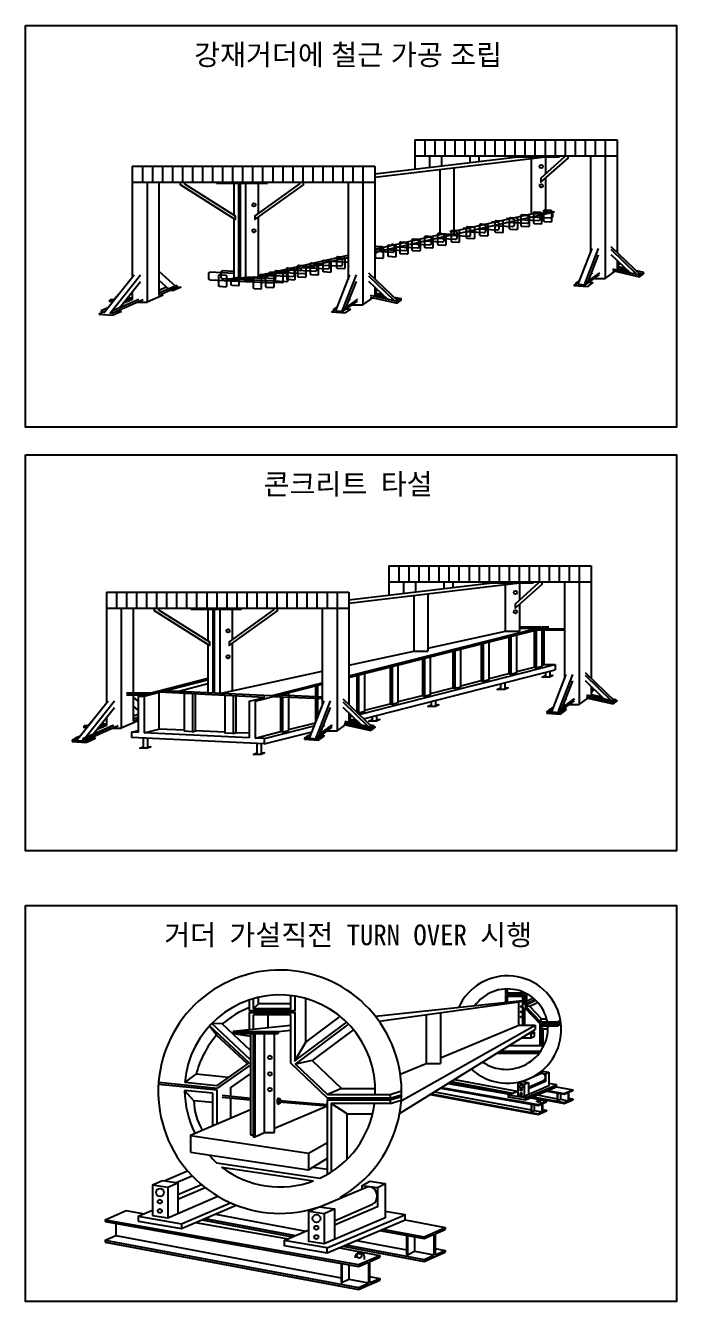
# Model space of a CAD drawing. Header units: millimetres. Extents: x 8626 to 77325, y 9583 to 52768.
# Drawn here: x 31958 to 53993, y 9583 to 52768 of the extents above; entities that cross this region are included whole.
import ezdxf
from ezdxf.enums import TextEntityAlignment as Align

# ---------------------------------------------------------------- set-up
doc = ezdxf.new("R2010")
doc.units = ezdxf.units.MM
doc.styles.add('T1', font='GulimChe.ttf')
doc.styles.add('TTLB-BIG', font='Gulim.ttf', dxfattribs={"height": 3})

msp = doc.modelspace()

# ---------------------------------------------------------------- linework, layer by layer
at = {"color": 4}
for p, q in [((45131, 48903), (51982, 48903)), ((45131, 48903), (45131, 47911)), ((45470, 48903), (45470, 48358)), ((45810, 48903), (45810, 48358)), ((46149, 48903), (46149, 48358)), ((46488, 48903), (46488, 48358)), ((46828, 48903), (46828, 48358)), ((47167, 48903), (47167, 48358)), ((47506, 48903), (47506, 48358)), ((47846, 48903), (47846, 48358)), ((48185, 48903), (48185, 48358)), ((48525, 48903), (48525, 48358)), ((48864, 48903), (48864, 48358)), ((49203, 48903), (49203, 48358)), ((49543, 48903), (49543, 48358)), ((49882, 48903), (49882, 48358)), ((50221, 48903), (50221, 48358)), ((50561, 48903), (50561, 48358)), ((50900, 48903), (50900, 48358)), ((51239, 48903), (51239, 48358)), ((51579, 48903), (51579, 48358)), ((51982, 48903), (51982, 45092)), ((35572, 48007), (43781, 48007)), ((35572, 48007), (35572, 44252)), ((35912, 48007), (35912, 47462)), ((36251, 48007), (36251, 47462)), ((36590, 48007), (36590, 47462)), ((36930, 48007), (36930, 47462)), ((37269, 48007), (37269, 47462)), ((37609, 48007), (37609, 47462)), ((37948, 48007), (37948, 47462)), ((38287, 48007), (38287, 47462)), ((38627, 48007), (38627, 47462)), ((38966, 48007), (38966, 47462)), ((39305, 48007), (39305, 47462)), ((39645, 48007), (39645, 47462)), ((39984, 48007), (39984, 47462)), ((40324, 48007), (40324, 47462)), ((40663, 48007), (40663, 47462)), ((41002, 48007), (41002, 47462)), ((41342, 48007), (41342, 47462)), ((41681, 48007), (41681, 47462)), ((42020, 48007), (42020, 47462)), ((42360, 48007), (42360, 47462)), ((42699, 48007), (42699, 47462)), ((43039, 48007), (43039, 47462)), ((43378, 48007), (43378, 47462)), ((43781, 47639), (49555, 48328)), ((43781, 47749), (48627, 48328)), ((43781, 48007), (43781, 44196)), ((45141, 48358), (51982, 48358)), ((45631, 48358), (45631, 47970)), ((46034, 48358), (46034, 48018)), ((46457, 47958), (46457, 45696)), ((46999, 48358), (46999, 48134)), ((47298, 48358), (47298, 48169)), ((48307, 48358), (48307, 48328)), ((48307, 48328), (50029, 48328)), ((49081, 46394), (49081, 48271)), ((49555, 48328), (49555, 47735)), ((50029, 48358), (50029, 48328)), ((51079, 48358), (51079, 45069)), ((51579, 48358), (51579, 44209)), ((45982, 47901), (45982, 45696)), ((49555, 47599), (49555, 46394)), ((35583, 47462), (43781, 47462)), ((36072, 47462), (36072, 43405)), ((36476, 47462), (36476, 43644)), ((38425, 47462), (38425, 47432)), ((38425, 47432), (40146, 47432)), ((39004, 47432), (39004, 46364)), ((39169, 47432), (39169, 44214)), ((39218, 47432), (39218, 44214)), ((39406, 47432), (39406, 44252)), ((39830, 47432), (39830, 46404)), ((40146, 47462), (40146, 47432)), ((42878, 47462), (42878, 44173)), ((43378, 47462), (43378, 43313)), ((39004, 46232), (39004, 44214)), ((39830, 46272), (39830, 44252)), ((43781, 45094), (49866, 46463)), ((46457, 45803), (49081, 46394)), ((49555, 46394), (49081, 46394)), ((49555, 46463), (49866, 46463)), ((43781, 45201), (45982, 45696)), ((46457, 45696), (45982, 45696)), ((39830, 44312), (42878, 44998)), ((50666, 44009), (51139, 45223)), ((50878, 43994), (51357, 45223)), ((51017, 44129), (51357, 45002)), ((51773, 45291), (52799, 44308)), ((51773, 45195), (52639, 44352)), ((51773, 45013), (52410, 44404)), ((51829, 44535), (52741, 44329)), ((51982, 44814), (51982, 44501)), ((51982, 44665), (52056, 44743)), ((51982, 44619), (52248, 44559)), ((51982, 44556), (52334, 44476)), ((51993, 44616), (52086, 44714)), ((34603, 43039), (35632, 44327)), ((34815, 43025), (35850, 44327)), ((35138, 43210), (35850, 44106)), ((36476, 44457), (37037, 43950)), ((36476, 44150), (36807, 43850)), ((39218, 44214), (39169, 44214)), ((39218, 44214), (39406, 44252)), ((39406, 44252), (39830, 44252)), ((42465, 43113), (42938, 44327)), ((42678, 43098), (43156, 44327)), ((42816, 43233), (43156, 44106)), ((43572, 44395), (44599, 43413)), ((43572, 44299), (44438, 43456)), ((43572, 44117), (44209, 43508)), ((50516, 43969), (50689, 44068)), ((50581, 44053), (50713, 44128)), ((50581, 44053), (50581, 44006)), ((51391, 44399), (50914, 44055)), ((50914, 43992), (51391, 44336)), ((50914, 44055), (50914, 43992)), ((50987, 43937), (51168, 44068)), ((51033, 44077), (51168, 44068)), ((51150, 44399), (51111, 44370)), ((51214, 44209), (51579, 44209)), ((51579, 44209), (51916, 44452)), ((51829, 44472), (52741, 44266)), ((52628, 44473), (52874, 44425)), ((52713, 44391), (52874, 44362)), ((52741, 44266), (52874, 44362)), ((52741, 44266), (52741, 44329)), ((52874, 44362), (52874, 44425)), ((52874, 44370), (52874, 44362)), ((35118, 43683), (34947, 43499)), ((35572, 43757), (35572, 43495)), ((36621, 43644), (36072, 43405)), ((36735, 43916), (36476, 43803)), ((36476, 43644), (36621, 43644)), ((36854, 43808), (36992, 43808)), ((37222, 43908), (36992, 43808)), ((37084, 43971), (37084, 43908)), ((37084, 43908), (37222, 43908)), ((43628, 43639), (44540, 43433)), ((43781, 43918), (43781, 43605)), ((43781, 43769), (43855, 43847)), ((43781, 43723), (44048, 43663)), ((43781, 43660), (44133, 43581)), ((43792, 43720), (43885, 43818)), ((50516, 43969), (50987, 43937)), ((50666, 44009), (50914, 43992)), ((34740, 43211), (34518, 43114)), ((34819, 43453), (34783, 43444)), ((34783, 43444), (34926, 43444)), ((34819, 43499), (34970, 43499)), ((34819, 43499), (34819, 43453)), ((34819, 43453), (34934, 43453)), ((35572, 43495), (35255, 43358)), ((35331, 43453), (35476, 43453)), ((35367, 43499), (35572, 43499)), ((35410, 43552), (35574, 43552)), ((35732, 43405), (36072, 43405)), ((42381, 43157), (42512, 43232)), ((43190, 43503), (42714, 43159)), ((42714, 43096), (43190, 43440)), ((42949, 43503), (42910, 43475)), ((43013, 43313), (43378, 43313)), ((43378, 43313), (43715, 43557)), ((43628, 43576), (44540, 43371)), ((44427, 43577), (44673, 43529)), ((44513, 43495), (44673, 43467)), ((44540, 43371), (44673, 43467)), ((44540, 43371), (44540, 43433)), ((44673, 43467), (44673, 43529)), ((44673, 43474), (44673, 43467)), ((34645, 43092), (34435, 43001)), ((34435, 43001), (34924, 42968)), ((34518, 43114), (34518, 43037)), ((35209, 43092), (34924, 42968)), ((35037, 43103), (35209, 43092)), ((42316, 43074), (42488, 43172)), ((42316, 43074), (42786, 43042)), ((42381, 43157), (42381, 43111)), ((42465, 43113), (42714, 43096)), ((42714, 43159), (42714, 43096)), ((42786, 43042), (42967, 43172)), ((42832, 43182), (42967, 43172)), ((44255, 34485), (51106, 34485)), ((44255, 34485), (44255, 33493)), ((44594, 34485), (44594, 33940)), ((44934, 34485), (44934, 33940)), ((45273, 34485), (45273, 33940)), ((45612, 34485), (45612, 33940)), ((45952, 34485), (45952, 33940)), ((46291, 34485), (46291, 33940)), ((46630, 34485), (46630, 33940)), ((46970, 34485), (46970, 33940)), ((47309, 34485), (47309, 33940)), ((47649, 34485), (47649, 33940)), ((47988, 34485), (47988, 33940)), ((48327, 34485), (48327, 33940)), ((48667, 34485), (48667, 33940)), ((49006, 34485), (49006, 33940)), ((49345, 34485), (49345, 33940)), ((49685, 34485), (49685, 33940)), ((50024, 34485), (50024, 33940)), ((50364, 34485), (50364, 33940)), ((50703, 34485), (50703, 33940)), ((51106, 34485), (51106, 30674)), ((42905, 33221), (48679, 33910)), ((42905, 33332), (47751, 33910)), ((44265, 33940), (51106, 33940)), ((44755, 33940), (44755, 33553)), ((45158, 33940), (45158, 33601)), ((46123, 33940), (46123, 33716)), ((46422, 33940), (46422, 33752)), ((47431, 33940), (47431, 33910)), ((47431, 33910), (49153, 33910)), ((48205, 32265), (48205, 33854)), ((48679, 33910), (48679, 33318)), ((49153, 33940), (49153, 33910)), ((50203, 33940), (50203, 30652)), ((50703, 33940), (50703, 29791)), ((34696, 33589), (42905, 33589)), ((34696, 33589), (34696, 29835)), ((35036, 33589), (35036, 33044)), ((35375, 33589), (35375, 33044)), ((35715, 33589), (35715, 33044)), ((36054, 33589), (36054, 33044)), ((36393, 33589), (36393, 33044)), ((36733, 33589), (36733, 33044)), ((37072, 33589), (37072, 33044)), ((37411, 33589), (37411, 33044)), ((37751, 33589), (37751, 33044)), ((38090, 33589), (38090, 33044)), ((38430, 33589), (38430, 33044)), ((38769, 33589), (38769, 33044)), ((39108, 33589), (39108, 33044)), ((39448, 33589), (39448, 33044)), ((39787, 33589), (39787, 33044)), ((40126, 33589), (40126, 33044)), ((40466, 33589), (40466, 33044)), ((40805, 33589), (40805, 33044)), ((41144, 33589), (41144, 33044)), ((41484, 33589), (41484, 33044)), ((41823, 33589), (41823, 33044)), ((42163, 33589), (42163, 33044)), ((42502, 33589), (42502, 33044)), ((42905, 33589), (42905, 29778)), ((45106, 33484), (45106, 31592)), ((45581, 33541), (45581, 31592)), ((34707, 33044), (42905, 33044)), ((35196, 33044), (35196, 28988)), ((35600, 33044), (35600, 30187)), ((37549, 33044), (37549, 33015)), ((37549, 33015), (39270, 33015)), ((38128, 33015), (38128, 31947)), ((38293, 33015), (38293, 30175)), ((38342, 33015), (38342, 30173)), ((38530, 33015), (38530, 30164)), ((38954, 33015), (38954, 31987)), ((39270, 33044), (39270, 33015)), ((42002, 33044), (42002, 29756)), ((42502, 33044), (42502, 28895)), ((48679, 33182), (48679, 32265)), ((42905, 30754), (49463, 32420)), ((42905, 30702), (49667, 32420)), ((49413, 32407), (48679, 32407)), ((49463, 32420), (49667, 32420)), ((48205, 32265), (48679, 32265)), ((48679, 32368), (49260, 32368)), ((49271, 32319), (50203, 32319)), ((49372, 32345), (50203, 32345)), ((49508, 32379), (49508, 32345)), ((49508, 32319), (49508, 31137)), ((38128, 31815), (38128, 30183)), ((38954, 31855), (38954, 30256)), ((45106, 31592), (45581, 31592)), ((43247, 29451), (49883, 31137)), ((49446, 31121), (49508, 31137)), ((49508, 31137), (49883, 31137)), ((49883, 31137), (49883, 30956)), ((35767, 30074), (38128, 30674)), ((38530, 30164), (42002, 30918)), ((43396, 29308), (49883, 30956)), ((47655, 30666), (48320, 30835)), ((48593, 30904), (49174, 31052)), ((49555, 30872), (49555, 30742)), ((49713, 30742), (49713, 30912)), ((49770, 29540), (50263, 30806)), ((50017, 29614), (50481, 30806)), ((50897, 30874), (51923, 29891)), ((50897, 30778), (51767, 29931)), ((35970, 30074), (38128, 30622)), ((40258, 30081), (36671, 30252)), ((37100, 30232), (38128, 30493)), ((39729, 29895), (42002, 30473)), ((40258, 30081), (42002, 30524)), ((41775, 30415), (41775, 30061)), ((41839, 30431), (41839, 30058)), ((45671, 30162), (46420, 30352)), ((46693, 30422), (47382, 30597)), ((48037, 30487), (48037, 30330)), ((48195, 30330), (48195, 30527)), ((50138, 29703), (50481, 30584)), ((50897, 30596), (51538, 29983)), ((51106, 30396), (51106, 30081)), ((51106, 30247), (51180, 30325)), ((51106, 30187), (51210, 30296)), ((33688, 28573), (34756, 29910)), ((33978, 28656), (34974, 29910)), ((35376, 30187), (36213, 30187)), ((35376, 30112), (35914, 30112)), ((35600, 30112), (35600, 29226)), ((35600, 30040), (35767, 29889)), ((35767, 30074), (35767, 28841)), ((35767, 30074), (35970, 30074)), ((35970, 30074), (35970, 28831)), ((40056, 30030), (36469, 30201)), ((36469, 30201), (36469, 28958)), ((39525, 29895), (40056, 30030)), ((39525, 29895), (39525, 28662)), ((39729, 29895), (39729, 28653)), ((40390, 30063), (42002, 29987)), ((40593, 30051), (40593, 28872)), ((40602, 30117), (42002, 30051)), ((40657, 30131), (40657, 30115)), ((40657, 30051), (40657, 28855)), ((40865, 30184), (40865, 30105)), ((40865, 30041), (40865, 28908)), ((41570, 28645), (42062, 29910)), ((41775, 29997), (41775, 29172)), ((41816, 28718), (42280, 29910)), ((41839, 29994), (41839, 29338)), ((42696, 29978), (43723, 28995)), ((42696, 29882), (43547, 29054)), ((43440, 29595), (44303, 29814)), ((44575, 29884), (45398, 30093)), ((45692, 29891), (45692, 29754)), ((45850, 29754), (45850, 29931)), ((50515, 29981), (49983, 29589)), ((50541, 29979), (50009, 29587)), ((50009, 29524), (50541, 29917)), ((50274, 29981), (50235, 29953)), ((50703, 29791), (50992, 30000)), ((50933, 30040), (51845, 29834)), ((50933, 30014), (51845, 29808)), ((50942, 30109), (51853, 29903)), ((50942, 30046), (51853, 29841)), ((50950, 30116), (51862, 29910)), ((51106, 30121), (51466, 30051)), ((51106, 30113), (51477, 30041)), ((51830, 29981), (51933, 29961)), ((51841, 29970), (51923, 29954)), ((51841, 29970), (51923, 29954)), ((51845, 29834), (51977, 29930)), ((51845, 29808), (51977, 29904)), ((51845, 29834), (51845, 29808)), ((51853, 29903), (51862, 29910)), ((51853, 29841), (51853, 29903)), ((51862, 29847), (51862, 29910)), ((51923, 29954), (51933, 29961)), ((51923, 29891), (51923, 29954)), ((51923, 29891), (51923, 29954)), ((51933, 29898), (51933, 29961)), ((51933, 29938), (51977, 29930)), ((51977, 29930), (51977, 29904)), ((34251, 28779), (34974, 29689)), ((35600, 29733), (35767, 29582)), ((35767, 29458), (35600, 29386)), ((41937, 28807), (42280, 29689)), ((42696, 29700), (43318, 29105)), ((42905, 29501), (42905, 29199)), ((42905, 29351), (42979, 29429)), ((42916, 29303), (43009, 29400)), ((43691, 29383), (43691, 29259)), ((43850, 29259), (43850, 29423)), ((49599, 29552), (49680, 29599)), ((49599, 29552), (50070, 29520)), ((49599, 29552), (49599, 29498)), ((49599, 29498), (50070, 29466)), ((49680, 29607), (49830, 29692)), ((49680, 29607), (49680, 29546)), ((49680, 29607), (49710, 29605)), ((49710, 29605), (49820, 29668)), ((49710, 29605), (49710, 29544)), ((49710, 29544), (49790, 29590)), ((49983, 29589), (49983, 29526)), ((49983, 29589), (50009, 29587)), ((50009, 29587), (50009, 29524)), ((50070, 29520), (50251, 29651)), ((50070, 29466), (50251, 29597)), ((50070, 29520), (50070, 29466)), ((50186, 29655), (50251, 29651)), ((50251, 29651), (50251, 29597)), ((50371, 29791), (50703, 29791)), ((34919, 29078), (33901, 28622)), ((33943, 29036), (33907, 29026)), ((33907, 29026), (34050, 29026)), ((33943, 29081), (34094, 29081)), ((33943, 29081), (33943, 29036)), ((33943, 29036), (34058, 29036)), ((34242, 29266), (34071, 29081)), ((34696, 29078), (34379, 28940)), ((34455, 29036), (34600, 29036)), ((34491, 29081), (34696, 29081)), ((34534, 29134), (34698, 29134)), ((34696, 29339), (34696, 29078)), ((34893, 28988), (35196, 28988)), ((35745, 29226), (35196, 28988)), ((35600, 29226), (35745, 29226)), ((35970, 28831), (36469, 28958)), ((37328, 28917), (36469, 28958)), ((40045, 28638), (41734, 29067)), ((40865, 28941), (41775, 29172)), ((42314, 29085), (41782, 28693)), ((42338, 29084), (41805, 28691)), ((41805, 28629), (42338, 29021)), ((42073, 29085), (42034, 29057)), ((42502, 28895), (42784, 29099)), ((42737, 29148), (43649, 28942)), ((42737, 29110), (43649, 28904)), ((42752, 29215), (43664, 29010)), ((42752, 29159), (43664, 28953)), ((42771, 29229), (43683, 29023)), ((42905, 29305), (43172, 29245)), ((42905, 29243), (43257, 29163)), ((43613, 29100), (43752, 29073)), ((43634, 29080), (43735, 29060)), ((43649, 28942), (43782, 29038)), ((43649, 28904), (43782, 29000)), ((43649, 28942), (43649, 28904)), ((43664, 29010), (43683, 29023)), ((43664, 28953), (43664, 29010)), ((43683, 28967), (43683, 29023)), ((43708, 29010), (43735, 29004)), ((43735, 29060), (43752, 29073)), ((43735, 29004), (43735, 29060)), ((43752, 29017), (43752, 29073)), ((43752, 29043), (43782, 29038)), ((43782, 29038), (43782, 29000)), ((33642, 28631), (33534, 28584)), ((33534, 28584), (34023, 28551)), ((33534, 28584), (33534, 28539)), ((33534, 28539), (34023, 28505)), ((33806, 28721), (33642, 28650)), ((33642, 28650), (33642, 28576)), ((33642, 28650), (33669, 28648)), ((33790, 28700), (33669, 28648)), ((33669, 28648), (33669, 28574)), ((33901, 28622), (33901, 28559)), ((33901, 28622), (33928, 28620)), ((34307, 28674), (34023, 28551)), ((34307, 28629), (34023, 28505)), ((34023, 28551), (34023, 28505)), ((34206, 28681), (34307, 28674)), ((34307, 28674), (34307, 28629)), ((35548, 28852), (35767, 28907)), ((35548, 28852), (35548, 28668)), ((35767, 28841), (35548, 28852)), ((40037, 28455), (35548, 28668)), ((35940, 28649), (35940, 28334)), ((39525, 28662), (35970, 28831)), ((36098, 28334), (36098, 28642)), ((37606, 28867), (37328, 28881)), ((38703, 28852), (37709, 28899)), ((38981, 28802), (38703, 28815)), ((39525, 28813), (39084, 28834)), ((39729, 28653), (40593, 28872)), ((40037, 28638), (39729, 28653)), ((40037, 28455), (41656, 28866)), ((40037, 28638), (40037, 28455)), ((40657, 28855), (40593, 28872)), ((40657, 28855), (40865, 28908)), ((41400, 28656), (41472, 28697)), ((41400, 28656), (41871, 28624)), ((41400, 28656), (41400, 28611)), ((41400, 28611), (41871, 28579)), ((41472, 28709), (41630, 28799)), ((41472, 28709), (41472, 28651)), ((41472, 28709), (41496, 28707)), ((41496, 28707), (41622, 28780)), ((41496, 28707), (41496, 28650)), ((41496, 28650), (41593, 28705)), ((41782, 28693), (41782, 28630)), ((41782, 28693), (41805, 28691)), ((41805, 28691), (41805, 28629)), ((41871, 28624), (42052, 28755)), ((41871, 28579), (42052, 28709)), ((41871, 28624), (41871, 28579)), ((41983, 28760), (42052, 28755)), ((42052, 28755), (42052, 28709)), ((42167, 28895), (42502, 28895)), ((39791, 28466), (39791, 28129)), ((39949, 28129), (39949, 28459)), ((48202, 20157), (48202, 19980)), ((48202, 19980), (48847, 19981)), ((48202, 19958), (48847, 19958)), ((48202, 19958), (48202, 19693)), ((48259, 20159), (48259, 20025)), ((48259, 20025), (48781, 20027)), ((48259, 19913), (48781, 19913)), ((48259, 19913), (48259, 19699)), ((48781, 20062), (48781, 20027)), ((48781, 19913), (48781, 19417)), ((48847, 20034), (48847, 19981)), ((48847, 19958), (48847, 19630)), ((48917, 20000), (48917, 19748)), ((39670, 19504), (39847, 19652)), ((48781, 19754), (43806, 19229)), ((43927, 19066), (48660, 19719)), ((48660, 19719), (48781, 19754)), ((48660, 18938), (48660, 19719)), ((48781, 19754), (48781, 18938)), ((48847, 19630), (49199, 19801)), ((48847, 19630), (48917, 19748)), ((48847, 19532), (49362, 18996)), ((48847, 19532), (48847, 18938)), ((48859, 19599), (49226, 19776)), ((48859, 19599), (49387, 19051)), ((48859, 19599), (49017, 19574)), ((48917, 19748), (49137, 19855)), ((49016, 19574), (49424, 19150)), ((49017, 19574), (49293, 19707)), ((40941, 19280), (39670, 19280)), ((39670, 18791), (39670, 19280)), ((40156, 19280), (40156, 18843)), ((45525, 19286), (45525, 17637)), ((46000, 19352), (46000, 17637)), ((49387, 19051), (49424, 19150)), ((49387, 19051), (49971, 19051)), ((49424, 19150), (49598, 19150)), ((49971, 19051), (50064, 19105)), ((49971, 18996), (50073, 19054)), ((49971, 19051), (49971, 18996)), ((49971, 18969), (50076, 19029)), ((39527, 17662), (38185, 18909)), ((38185, 18909), (38429, 18596)), ((39573, 17760), (38263, 18991)), ((38619, 18975), (38263, 18991)), ((39474, 17625), (38426, 18599)), ((39573, 18079), (38619, 18975)), ((40941, 18926), (38992, 18720)), ((38992, 18720), (40513, 18720)), ((38992, 18720), (38992, 18657)), ((38992, 18657), (40513, 18657)), ((38992, 18657), (39573, 18563)), ((39573, 18657), (39573, 15223)), ((39659, 18657), (39659, 15160)), ((39721, 18657), (39721, 15160)), ((40045, 15299), (40045, 18657)), ((40389, 15299), (40389, 18657)), ((40513, 18720), (40941, 18766)), ((40513, 18720), (40513, 18657)), ((44620, 15948), (49207, 18786)), ((44675, 16377), (49207, 18938)), ((46000, 17834), (48660, 18938)), ((48660, 18938), (49207, 18938)), ((49079, 18643), (48975, 18643)), ((49186, 18703), (49072, 18703)), ((49079, 18643), (49186, 18703)), ((49079, 18502), (49079, 18643)), ((49186, 18562), (49186, 18703)), ((49207, 18938), (49207, 18786)), ((49362, 18996), (49971, 18996)), ((49362, 18969), (49971, 18969)), ((49362, 18969), (49362, 18235)), ((49404, 18914), (49971, 18914)), ((49404, 18914), (49404, 18235)), ((49404, 18914), (49473, 18815)), ((49473, 18815), (49473, 18235)), ((49473, 18815), (49637, 18815)), ((49971, 18914), (50082, 18978)), ((49971, 18969), (49971, 18914)), ((49500, 18235), (48316, 18235)), ((48747, 18502), (49079, 18502)), ((49079, 18502), (49186, 18562)), ((49336, 17975), (47896, 17975)), ((49385, 18040), (48001, 18040)), ((37350, 16995), (37734, 17276)), ((38824, 17164), (37734, 17276)), ((38432, 16886), (39527, 17662)), ((38441, 16795), (39573, 17576)), ((38895, 16818), (39573, 17286)), ((44644, 17272), (45525, 17637)), ((45525, 17637), (46000, 17637)), ((49355, 17267), (49355, 17318)), ((49355, 17318), (49563, 17287)), ((49563, 17287), (49667, 17343)), ((49667, 17343), (49667, 16878)), ((38441, 16730), (36459, 16928)), ((38441, 16795), (36464, 16994)), ((38432, 16886), (37350, 16995)), ((46255, 16960), (48352, 16595)), ((46333, 17008), (48411, 16620)), ((46364, 17028), (48452, 16638)), ((46474, 17096), (48595, 16700)), ((48634, 16970), (48771, 17029)), ((48634, 16556), (48634, 16970)), ((48634, 16970), (48841, 16939)), ((48771, 17029), (48979, 16998)), ((48841, 16939), (48979, 16998)), ((49667, 16878), (48841, 16525)), ((48979, 16998), (48979, 16584)), ((49935, 16852), (50479, 16747)), ((38301, 16628), (37344, 16723)), ((37344, 16723), (37658, 16379)), ((38301, 15537), (38301, 16628)), ((38441, 15597), (38441, 16730)), ((39573, 16458), (38615, 16553)), ((39573, 16394), (38615, 16490)), ((38895, 16818), (38895, 16525)), ((38895, 16462), (38895, 15792)), ((45657, 16590), (49306, 15909)), ((45689, 16610), (49306, 15935)), ((45799, 16678), (49069, 16068)), ((46004, 16805), (49306, 16219)), ((46036, 16824), (49306, 16245)), ((48841, 16525), (48634, 16556)), ((49048, 16474), (49592, 16369)), ((49093, 16493), (50193, 16288)), ((49135, 16511), (50193, 16313)), ((49279, 16572), (49956, 16446)), ((49590, 16705), (50193, 16598)), ((49632, 16723), (50193, 16623)), ((49956, 16640), (49956, 16379)), ((49967, 16638), (49967, 16379)), ((49967, 16379), (50063, 16426)), ((50063, 16621), (50063, 16426)), ((50063, 16426), (50327, 16377)), ((50193, 16623), (50479, 16747)), ((50193, 16598), (50327, 16656)), ((50193, 16623), (50193, 16598)), ((50193, 16288), (50479, 16412)), ((50327, 16656), (50327, 16371)), ((50342, 16662), (50479, 16722)), ((50342, 16662), (50342, 16378)), ((50342, 16463), (50479, 16437)), ((50342, 16378), (50479, 16437)), ((50479, 16747), (50479, 16722)), ((50479, 16437), (50479, 16412)), ((37542, 15213), (39573, 16082)), ((38301, 16315), (37658, 16379)), ((40389, 15446), (42142, 16196)), ((42309, 16268), (42333, 16278)), ((42843, 15933), (42309, 16278)), ((49069, 16262), (49069, 16001)), ((49069, 16001), (49080, 16001)), ((49080, 16259), (49080, 16001)), ((49080, 16001), (49176, 16047)), ((49176, 16243), (49176, 16047)), ((49176, 16048), (49440, 15999)), ((49263, 16338), (49263, 16368)), ((49306, 16245), (49592, 16369)), ((49306, 16219), (49440, 16277)), ((49306, 16245), (49306, 16219)), ((49306, 15909), (49592, 16033)), ((49306, 15935), (49440, 15993)), ((49385, 16316), (49385, 16348)), ((49440, 16277), (49440, 15993)), ((49455, 16284), (49592, 16344)), ((49455, 16284), (49455, 15999)), ((49455, 16084), (49592, 16059)), ((49455, 15999), (49592, 16059)), ((49592, 16369), (49592, 16344)), ((49592, 16059), (49592, 16033)), ((49956, 16379), (49967, 16379)), ((50193, 16313), (50327, 16371)), ((50193, 16313), (50193, 16288)), ((42843, 15933), (43706, 15933)), ((42843, 14397), (42843, 15933)), ((49306, 15935), (49306, 15909)), ((37544, 15201), (41536, 14604)), ((37544, 15201), (37544, 14638)), ((39573, 15223), (39659, 15223)), ((39659, 15160), (39721, 15160)), ((39721, 15160), (40045, 15299)), ((40045, 15299), (40389, 15299)), ((41536, 14604), (42176, 14966)), ((37544, 14638), (41536, 14041)), ((38423, 14276), (41917, 13754)), ((41536, 14604), (41536, 14041)), ((41536, 14041), (42176, 14437)), ((36648, 13667), (37442, 14006)), ((37053, 13606), (37595, 13838)), ((38597, 14131), (41708, 13666)), ((41687, 14134), (42176, 14061)), ((36252, 13527), (36596, 13674)), ((36252, 13527), (36252, 12492)), ((36252, 13527), (36772, 13450)), ((36596, 13674), (37116, 13597)), ((36772, 13450), (37116, 13597)), ((36772, 13450), (36772, 12414)), ((37116, 13597), (37116, 12561)), ((37116, 13200), (37911, 13541)), ((37116, 13046), (38035, 13440)), ((36772, 12414), (38472, 13142)), ((34655, 12350), (35367, 12658)), ((35367, 12658), (35969, 12554)), ((35776, 12470), (36252, 12677)), ((37233, 12216), (38893, 12924)), ((37233, 12048), (39093, 12841)), ((38388, 12540), (41452, 11968)), ((34655, 12350), (43231, 10830)), ((34655, 12350), (34655, 12286)), ((34655, 12286), (43231, 10767)), ((35011, 12223), (35011, 11811)), ((35776, 12470), (37233, 12216)), ((35776, 12470), (35776, 12301)), ((35776, 12301), (37233, 12048)), ((36252, 12492), (36772, 12414)), ((37233, 12216), (37233, 12048)), ((37709, 12251), (40847, 11705)), ((37923, 12342), (40993, 11769)), ((38026, 12386), (41095, 11813)), ((44804, 12348), (46163, 12086)), ((34654, 11656), (35011, 11811)), ((35011, 11811), (42638, 10387)), ((43940, 11980), (45449, 11712)), ((44045, 12025), (45449, 11776)), ((44856, 11817), (44856, 11166)), ((44884, 11812), (44884, 11166)), ((45124, 11770), (45124, 11282)), ((45449, 11776), (46163, 12086)), ((45449, 11712), (45783, 11857)), ((45449, 11776), (45449, 11712)), ((45783, 11857), (45783, 11146)), ((45820, 11874), (46163, 12022)), ((45820, 11874), (45820, 11162)), ((46163, 12086), (46163, 12022)), ((34654, 11656), (43231, 10055)), ((34654, 11656), (34654, 11592)), ((34654, 11592), (43231, 9991)), ((42586, 11403), (43946, 11140)), ((42698, 11450), (45449, 10937)), ((42802, 11495), (45449, 11001)), ((43164, 11649), (44856, 11333)), ((44884, 11166), (45124, 11282)), ((45124, 11283), (45783, 11160)), ((45449, 10937), (46163, 11247)), ((45820, 11375), (46163, 11311)), ((45820, 11162), (46163, 11311)), ((46163, 11311), (46163, 11247)), ((42638, 10872), (42638, 10220)), ((42667, 10867), (42667, 10220)), ((42906, 10824), (42906, 10337)), ((43123, 11062), (43123, 11138)), ((43231, 10830), (43946, 11140)), ((43231, 10767), (43565, 10912)), ((43231, 10830), (43231, 10767)), ((43429, 11008), (43429, 11089)), ((43565, 10912), (43565, 10200)), ((43603, 10928), (43946, 11077)), ((43603, 10928), (43603, 10216)), ((43946, 11140), (43946, 11077)), ((44856, 11166), (44884, 11166)), ((45449, 11001), (45783, 11146)), ((45449, 11001), (45449, 10937)), ((43603, 10429), (43946, 10365)), ((43603, 10216), (43946, 10365)), ((43946, 10365), (43946, 10301)), ((42638, 10220), (42667, 10220)), ((42667, 10220), (42906, 10337)), ((42906, 10337), (43565, 10214)), ((43231, 9991), (43946, 10301)), ((43231, 10055), (43565, 10200)), ((43231, 10055), (43231, 9991))]:
    msp.add_line(p, q, dxfattribs=at)
for points in [[(31958, 52768), (53993, 52768), (53993, 39176), (31958, 39176)], [(31958, 38238), (53993, 38238), (53993, 24838), (31958, 24838)], [(31958, 22982), (53993, 22982), (53993, 9583), (31958, 9583)]]:
    msp.add_lwpolyline(points, close=True)
for points in [[(50192, 48357), (50192, 48309), (49405, 47600), (49405, 47468), (50326, 48273), (50326, 48357)], [(37339, 47462), (37339, 47414), (39059, 46330), (39059, 46197), (37205, 47378), (37205, 47462)], [(41233, 47462), (41233, 47414), (39725, 46330), (39725, 46197), (41367, 47378), (41367, 47462)], [(42878, 44903), (39515, 44168), (38781, 44168), (39169, 44248)], [(42878, 44748), (42300, 44776)], [(42878, 44893), (42843, 44895)], [(37084, 43971), (36476, 43706)], [(36476, 43644), (37084, 43908)], [(35795, 43495), (34874, 43095), (34874, 43032), (35940, 43495)], [(49316, 33939), (49316, 33891), (48529, 33182), (48529, 33050), (49450, 33855), (49450, 33939)], [(36463, 33044), (36463, 32996), (38183, 31912), (38183, 31780), (36329, 32961), (36329, 33044)], [(40357, 33044), (40357, 32996), (38850, 31912), (38850, 31780), (40491, 32961), (40491, 33044)], [(45581, 31695), (48205, 32265)], [(48320, 32078), (48320, 30835), (48385, 30817)], [(48385, 32094), (48385, 30817), (48593, 30870), (48593, 32147)], [(49174, 32294), (49174, 31052), (49238, 31034)], [(49238, 32311), (49238, 31034), (49446, 31087), (49446, 32319)], [(49446, 32345), (49446, 32364)], [(42905, 31114), (45106, 31592)], [(46420, 31595), (46420, 30352), (46485, 30335)], [(46485, 31611), (46485, 30335), (46693, 30388), (46693, 31664)], [(47382, 31839), (47382, 30597), (47447, 30579)], [(47447, 31856), (47447, 30579), (47655, 30632), (47655, 31908)], [(44367, 31073), (44367, 29797), (44575, 29850), (44575, 31126)], [(45398, 31335), (45398, 30093), (45463, 30075)], [(45463, 31352), (45463, 30075), (45671, 30128), (45671, 31405)], [(43168, 30769), (43168, 29526), (43232, 29509)], [(43232, 30785), (43232, 29509), (43440, 29562), (43440, 30838)], [(44303, 31057), (44303, 29814), (44367, 29797)], [(49713, 30768), (49810, 30768), (49700, 30712), (49443, 30712), (49553, 30768)], [(48195, 30355), (48292, 30355), (48182, 30300), (47925, 30300), (48035, 30355)], [(37328, 30160), (37328, 28881)], [(37606, 30147), (37606, 28867), (37709, 28899), (37709, 30142)], [(38703, 30095), (38703, 28815)], [(38981, 30081), (38981, 28802), (39084, 28834), (39084, 30076)], [(45850, 29779), (45947, 29779), (45837, 29724), (45581, 29724), (45691, 29779)], [(34947, 29076), (33928, 28620), (33928, 28557), (35091, 29076)], [(35767, 29361), (35600, 29289)], [(35600, 29226), (35767, 29299)], [(43850, 29284), (43946, 29284), (43836, 29229), (43580, 29229), (43690, 29284)], [(36098, 28360), (36195, 28360), (36085, 28305), (35828, 28305), (35938, 28360)], [(39949, 28154), (40046, 28154), (39936, 28099), (39680, 28099), (39789, 28154)], [(41074, 19918), (41074, 19417), (39537, 19417), (39537, 19789)], [(40941, 19652), (39847, 19652), (39670, 19504), (40941, 19504), (40941, 19937)], [(39847, 19652), (39847, 19877)], [(39537, 18777), (39537, 19368), (41074, 19368), (41074, 17724), (41441, 18355), (41441, 19838)], [(39670, 19504), (39670, 19831)], [(44305, 16591), (44305, 16464), (42176, 16464), (40941, 17643), (40941, 19280)], [(41074, 17724), (42800, 19014)], [(41441, 18355), (42580, 19207)], [(41098, 17620), (42871, 18945)], [(43036, 18763), (41660, 17736), (41098, 17620), (42176, 16591), (44305, 16591), (44683, 16710)], [(41660, 17736), (42652, 16789), (43793, 16789)], [(49563, 17287), (49563, 17028), (48979, 16778)], [(49355, 17318), (49459, 17375), (49667, 17343)], [(48881, 16402), (48881, 16470), (48298, 16571), (48298, 16504), (48881, 16402), (49935, 16852), (49935, 16918), (49667, 16965)], [(48841, 16939), (48841, 16525)], [(48881, 16470), (49934, 16919)], [(40592, 16420), (40519, 16456)], [(42652, 16789), (42176, 16591)], [(44305, 16464), (44676, 16581)], [(44305, 16405), (44683, 16525)], [(48298, 16571), (48634, 16717)], [(40592, 16296), (40519, 16260)], [(42176, 13887), (42176, 16405), (44305, 16405), (44305, 16278), (42309, 16278), (42309, 13968)], [(44305, 16278), (44676, 16395)], [(43354, 13386), (43354, 13513), (43873, 13435), (44132, 13577), (44132, 12413), (42069, 11530), (41549, 11608), (41549, 12643), (42069, 12566), (42413, 12713), (42413, 11677)], [(43873, 13435), (43873, 12787), (42413, 12162)], [(43354, 13513), (43612, 13654), (44132, 13577)], [(42168, 11224), (42168, 11393), (40710, 11646), (40710, 11478), (42168, 11224), (44804, 12348), (44804, 12514), (44132, 12631)], [(41549, 12643), (41893, 12790), (42413, 12713)], [(42069, 12566), (42069, 11530)], [(42168, 11393), (44800, 12514)], [(40710, 11646), (41549, 12010)]]:
    msp.add_lwpolyline(points, dxfattribs=at)
for points in [[(48243, 46244), (48443, 46234, -0.414214), (48493, 46184), (48493, 46008, -0.414214), (48443, 45958), (47766, 45991)], [(48710, 46349), (48929, 46338, -0.414214), (48979, 46288), (48979, 46113, -0.414214), (48929, 46063), (48233, 46096)], [(49138, 46445), (49324, 46436, -0.414214), (49374, 46386), (49374, 46210, -0.414214), (49324, 46160), (48661, 46192)], [(48821, 46228), (48821, 46219, -0.414214), (48791, 46189), (48679, 46196)], [(49799, 46448), (49799, 46301, -0.414214), (49749, 46251), (49068, 46284)], [(46322, 45812), (46504, 45803, -0.414214), (46554, 45753), (46554, 45577, -0.414214), (46504, 45527), (45845, 45559)], [(46775, 45914), (46963, 45905, -0.414214), (47013, 45855), (47013, 45679, -0.414214), (46963, 45629), (46298, 45661)], [(47322, 46037), (47476, 46029, -0.414214), (47526, 45979), (47526, 45803, -0.414214), (47476, 45753), (46845, 45784)], [(47096, 45840), (47096, 45832, -0.414214), (47066, 45802), (46958, 45809)], [(47730, 46129), (47925, 46119, -0.414214), (47975, 46069), (47975, 45893, -0.414214), (47925, 45843), (47253, 45876)], [(47582, 45950), (47582, 45936, -0.414214), (47552, 45906), (47427, 45915)], [(47977, 46039), (47977, 46034, -0.414214), (47947, 46004), (47852, 46010)], [(48402, 46134), (48402, 46125, -0.414214), (48372, 46095), (48260, 46102)], [(44609, 45426), (44820, 45416, -0.414214), (44870, 45366), (44870, 45190, -0.414214), (44820, 45140), (43781, 45191)], [(44345, 45367), (44391, 45365, -0.414214), (44441, 45315), (44441, 45139, -0.414214), (44391, 45089), (43781, 45118)], [(45024, 45520), (45221, 45510, -0.414214), (45271, 45460), (45271, 45284, -0.414214), (45221, 45234), (44547, 45267)], [(45468, 45620), (45634, 45612, -0.414214), (45684, 45562), (45684, 45386, -0.414214), (45634, 45336), (44992, 45367)], [(45157, 45404), (45157, 45401, -0.414214), (45127, 45371), (45036, 45377)], [(45908, 45719), (46064, 45711, -0.414214), (46114, 45661), (46114, 45485, -0.414214), (46064, 45435), (45431, 45466)], [(45617, 45507), (45617, 45503, -0.414214), (45587, 45473), (45490, 45479)], [(46128, 45623, -0.371141), (46099, 45597), (46034, 45601)], [(46578, 45724), (46578, 45717, -0.414214), (46548, 45687), (46445, 45694)], [(43874, 45116), (43874, 45108, -0.414214), (43844, 45078), (43781, 45082)], [(44287, 45208, -0.40235), (44257, 45180), (44181, 45185)], [(44717, 45305, -0.375605), (44687, 45279), (44621, 45283)], [(40828, 44551), (40996, 44543, -0.414214), (41046, 44493), (41046, 44317, -0.414214), (40996, 44267), (40155, 44308)], [(41250, 44644), (41396, 44637, -0.414214), (41446, 44587), (41446, 44411, -0.414214), (41396, 44361), (40216, 44418)], [(41636, 44728), (41764, 44722, -0.414214), (41814, 44672), (41814, 44496, -0.414214), (41764, 44446), (40963, 44484)], [(41275, 44552), (41275, 44494, -0.414214), (41245, 44464), (41041, 44477, -0.300647), (41014, 44495)], [(42016, 44811), (42191, 44802, -0.414214), (42241, 44752), (42241, 44577, -0.414214), (42191, 44527), (41343, 44567)], [(41738, 44654), (41738, 44612, -0.414214), (41708, 44582), (41505, 44596, -0.127349), (41490, 44599)], [(42444, 44904), (42622, 44896, -0.414214), (42672, 44846), (42672, 44670, -0.414214), (42622, 44620), (41772, 44661)], [(39900, 44349), (40362, 44327, -0.414214), (40412, 44277), (40412, 44101, -0.414214), (40362, 44051), (38213, 44153, -0.414214), (38163, 44203), (38163, 44379, -0.414214), (38213, 44429), (39004, 44391)], [(38864, 44185), (38633, 44196, -0.414214), (38583, 44246), (38583, 44422, -0.414214), (38633, 44472), (39004, 44454)], [(39183, 44168), (39183, 43990, -0.414214), (39153, 43960), (38950, 43973, -0.414214), (38920, 44003), (38920, 44168)], [(40500, 44383), (40782, 44370, -0.414214), (40832, 44320), (40832, 44144, -0.414214), (40782, 44094), (39223, 44168)], [(39649, 44197), (39649, 44141, -0.414214), (39619, 44111), (39415, 44125, -0.414214), (39385, 44155), (39385, 44168)], [(40049, 44285), (40049, 44234, -0.414214), (40019, 44204), (39816, 44218, -0.223261), (39793, 44229, -0.223261)], [(40417, 44365), (40417, 44223, -0.414214), (40387, 44193), (40184, 44207, -0.414214), (40154, 44237), (40154, 44308)], [(40844, 44458), (40844, 44400, -0.414214), (40814, 44370), (40611, 44384, -0.295414), (40584, 44402)], [(48979, 16839), (49497, 17061, 0.563315), (49495, 17288, 0.156899), (49421, 17295), (48792, 17026)], [(42176, 16193), (40547, 16327, -0.472297), (40552, 16386), (42176, 16252)], [(42413, 12316), (43708, 12871, 0.563315), (43703, 13438, 0.156899), (43518, 13457), (41945, 12783)]]:
    msp.add_lwpolyline(points, format="xyb", dxfattribs=at)
for points in [[(48373, 46272), (48576, 46259, -0.414214), (48606, 46229), (48606, 45886, -0.414214), (48576, 45856), (48373, 45869, -0.414214), (48343, 45899), (48343, 46242, -0.414214)], [(48767, 46370), (48971, 46356, -0.414214), (49001, 46326), (49001, 45983, -0.414214), (48971, 45953), (48767, 45967, -0.414214), (48737, 45997), (48737, 46340, -0.414214)], [(49193, 46461), (49396, 46447, -0.414214), (49426, 46417), (49426, 46074, -0.414214), (49396, 46044), (49193, 46058, -0.414214), (49163, 46088), (49163, 46431, -0.414214)], [(49532, 46530), (49735, 46516, -0.414214), (49765, 46486), (49765, 46143, -0.414214), (49735, 46113), (49532, 46127, -0.414214), (49502, 46157), (49502, 46500, -0.414214)], [(46407, 45838), (46610, 45825, -0.414214), (46640, 45795), (46640, 45452, -0.414214), (46610, 45422), (46407, 45435, -0.414214), (46377, 45465), (46377, 45808, -0.414214)], [(46919, 45963), (47122, 45949, -0.414214), (47152, 45919), (47152, 45576, -0.414214), (47122, 45546), (46919, 45560, -0.414214), (46889, 45590), (46889, 45933, -0.414214)], [(47368, 46053), (47572, 46039, -0.414214), (47602, 46009), (47602, 45666, -0.414214), (47572, 45636), (47368, 45650, -0.414214), (47338, 45680), (47338, 46023, -0.414214)], [(47886, 46168), (48089, 46154, -0.414214), (48119, 46124), (48119, 45781, -0.414214), (48089, 45751), (47886, 45765, -0.414214), (47856, 45795), (47856, 46138, -0.414214)], [(44264, 45350), (44467, 45336, -0.414214), (44497, 45306), (44497, 44963, -0.414214), (44467, 44933), (44264, 44947, -0.414214), (44234, 44977), (44234, 45320, -0.414214)], [(44665, 45444), (44868, 45430, -0.414214), (44898, 45400), (44898, 45057, -0.414214), (44868, 45027), (44665, 45041, -0.414214), (44635, 45071), (44635, 45414, -0.414214)], [(45077, 45545), (45281, 45532, -0.414214), (45311, 45502), (45311, 45159, -0.414214), (45281, 45129), (45077, 45142, -0.414214), (45047, 45172), (45047, 45515, -0.414214)], [(45507, 45645), (45711, 45631, -0.414214), (45741, 45601), (45741, 45258, -0.414214), (45711, 45228), (45507, 45242, -0.414214), (45477, 45272), (45477, 45615, -0.414214)], [(45948, 45737), (46151, 45723, -0.414214), (46181, 45693), (46181, 45350, -0.414214), (46151, 45320), (45948, 45334, -0.414214), (45918, 45364), (45918, 45707, -0.414214)], [(42528, 44948), (42732, 44934, -0.414214), (42762, 44904), (42762, 44562, -0.414214), (42732, 44532), (42528, 44545, -0.414214), (42498, 44575), (42498, 44918, -0.414214)], [(43834, 45298), (44037, 45285, -0.414214), (44067, 45255), (44067, 44912, -0.414214), (44037, 44882), (43834, 44896, -0.414214), (43804, 44926), (43804, 45268, -0.414214)], [(40840, 44570), (41043, 44557, -0.414214), (41073, 44527), (41073, 44184, -0.414214), (41043, 44154), (40840, 44167, -0.414214), (40810, 44197), (40810, 44540, -0.414214)], [(41208, 44655), (41411, 44642, -0.414214), (41441, 44612), (41441, 44269, -0.414214), (41411, 44239), (41208, 44252, -0.414214), (41178, 44282), (41178, 44625, -0.414214)], [(41635, 44736), (41838, 44723, -0.414214), (41868, 44693), (41868, 44350, -0.414214), (41838, 44320), (41635, 44333, -0.414214), (41605, 44363), (41605, 44706, -0.414214)], [(42065, 44829), (42268, 44816, -0.414214), (42298, 44786), (42298, 44443, -0.414214), (42268, 44413), (42065, 44427, -0.414214), (42035, 44457), (42035, 44799, -0.414214)], [(38530, 44333), (38734, 44320, -0.414214), (38764, 44290), (38764, 43947, -0.414214), (38734, 43917), (38530, 43930, -0.414214), (38500, 43960), (38500, 44303, -0.414214)], [(39705, 44264), (39909, 44251, -0.414214), (39939, 44221), (39939, 43878, -0.414214), (39909, 43848), (39705, 43861, -0.414214), (39675, 43891), (39675, 44234, -0.414214)], [(40125, 44307), (40329, 44294, -0.414214), (40359, 44264), (40359, 43921, -0.414214), (40329, 43891), (40125, 43904, -0.414214), (40095, 43934), (40095, 44277, -0.414214)], [(40439, 44477), (40642, 44463, -0.414214), (40672, 44433), (40672, 44091, -0.414214), (40642, 44061), (40439, 44074, -0.414214), (40409, 44104), (40409, 44447, -0.414214)]]:
    msp.add_lwpolyline(points, format="xyb", close=True, dxfattribs=at)
for centre, radius in [((49415, 47996), 57), ((49415, 47343), 57), ((39690, 46694), 57), ((39690, 45824), 57), ((48539, 33579), 57), ((48539, 32926), 57), ((38814, 32277), 57), ((38814, 31406), 57), ((48734, 19565), 16.4), ((48734, 19385), 16.4), ((48734, 19213), 16.4), ((40229, 17841), 62.3), ((40229, 17283), 62.3), ((48736, 16858), 54.7), ((40229, 16754), 62.3), ((48734, 16744), 27.3), ((48734, 16618), 27.3), ((49316, 16365), 31.7), ((36510, 13275), 134), ((36504, 12962), 68.2), ((36504, 12648), 68.2), ((41807, 12391), 134), ((41802, 12078), 68.2), ((41802, 11764), 68.2), ((43254, 11132), 79.2)]:
    msp.add_circle(centre, radius, dxfattribs=at)
for centre, radius, start, end in [((40569, 16684), 4117, 299.6646, 295.2493), ((48275, 18788), 1817, 227.4294, 156.037), ((40568, 16729), 3229, 357.5483, 175.2711), ((48275, 18788), 1372, 11.0776, 144.5547), ((40731, 16532), 3229, 111.7001, 130.8407), ((40864, 16481), 3229, 139.0252, 165.759), ((48227, 18854), 1415, 235.6473, 2.4106), ((40781, 16777), 3438, 180.8995, 205.9081), ((39649, 16404), 1992, 180.7386, 210.8572), ((40569, 16684), 3226, 294.7049, 352.765), ((49322, 16345), 63.3, 3.4522, 158.5725), ((37545, 15207), 6.24, 113.1691, 261.4986), ((40781, 16777), 3438, 220.5102, 226.6903), ((40569, 16684), 3226, 232.3226, 290.6747), ((43270, 11080), 158, 3.4522, 158.5725)]:
    msp.add_arc(centre, radius, start, end, dxfattribs=at)
for centre, start_param, end_param in [((40519, 16358), 3.141593, 6.283185), ((40557, 16358), 8.098978, 8.539693), ((40557, 16358), 7.16827, 7.486112)]:
    msp.add_ellipse(centre, major_axis=(0, -98), ratio=0.453746, start_param=start_param, end_param=end_param, dxfattribs=at)

# ---------------------------------------------------------------- texts
at = {"color": 6}
for s, style, p in [('강재거더에 철근 가공 조립', 'TTLB-BIG', (42878, 51427)), ('콘크리트 타설', 'T1', (42878, 36896)), ('거더 가설직전 TURN OVER 시행', 'T1', (42878, 21641))]:
    msp.add_text(s, height=700, dxfattribs=dict(at, style=style)).set_placement(p, align=Align.CENTER)

doc.saveas('drawing.dxf')
